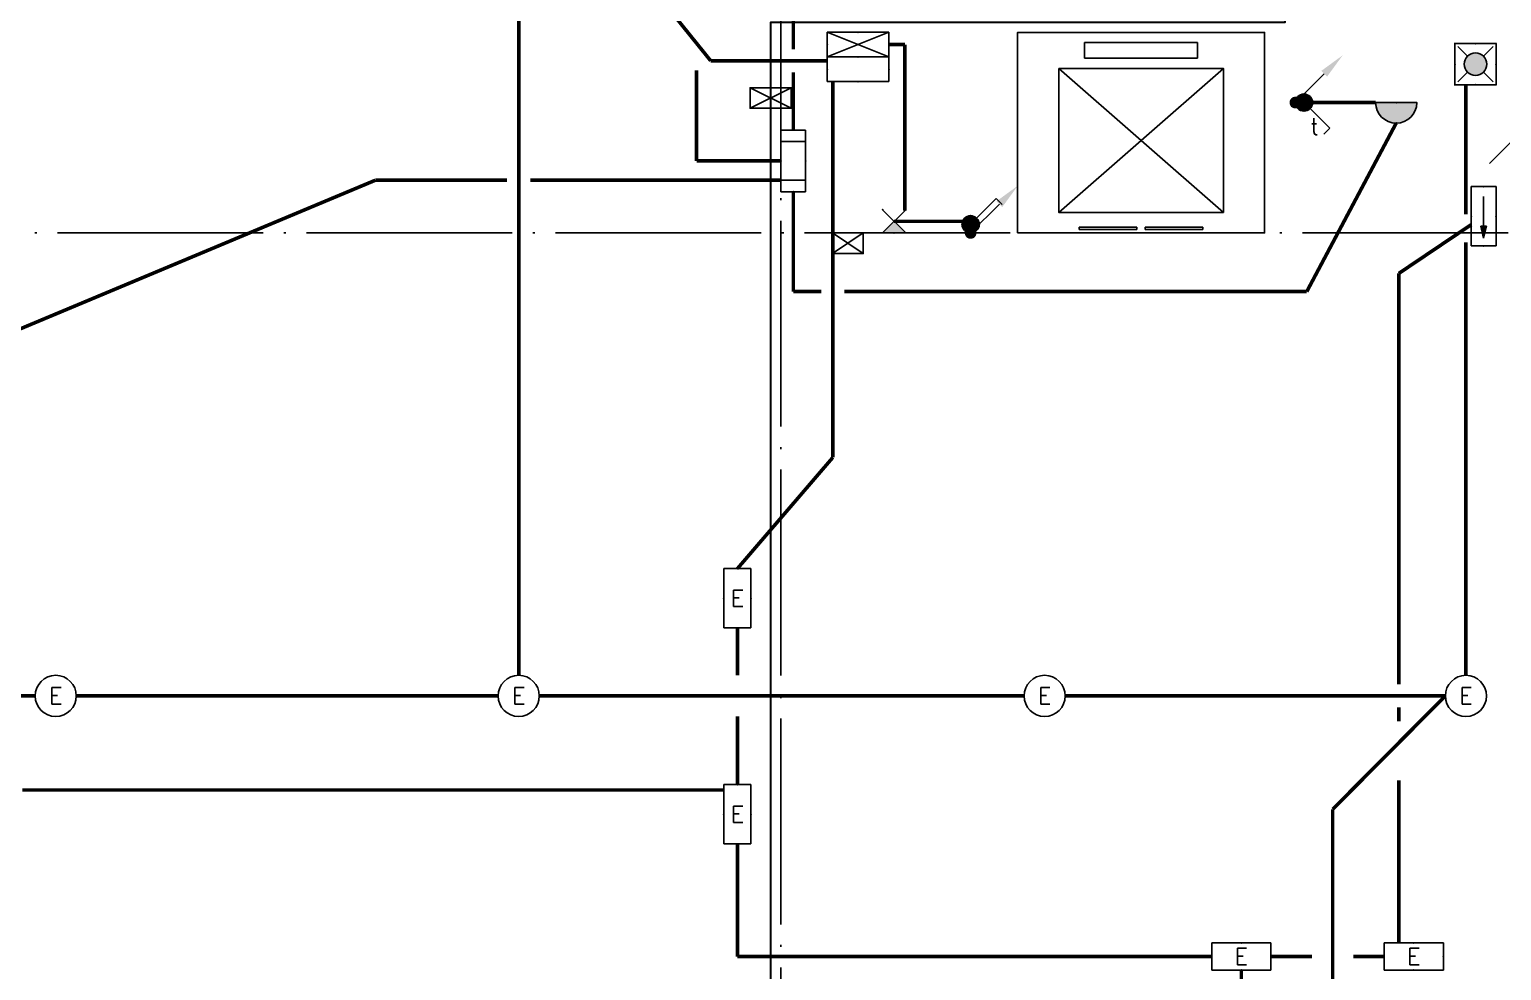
# Model space of a CAD drawing. Extents: x -288892 to 86489, y -207485 to 163917.
# Drawn here: x 41195 to 55504, y 1830 to 10978 of the extents above; entities that cross this region are included whole.
import ezdxf
from ezdxf.enums import TextEntityAlignment as Align

# ---------------------------------------------------------------- set-up
doc = ezdxf.new("R2010")
doc.units = 0
doc.header["$LTSCALE"] = 1000
doc.header["$MEASUREMENT"] = 0
doc.linetypes.add('DASH', pattern=[0.35, 0.25, -0.1])
doc.linetypes.add('X-104 13#平面$0$DOTE', pattern=[2.4200000000000004, 2, -0.2, 0.02, -0.2])
doc.layers.get('0').update_dxf_attribs({"linetype": 'CONTINUOUS'})
for name, color, linetype in [('EQUIP-照明', 3, 'CONTINUOUS'), ('EQUIP-箱柜', 3, 'CONTINUOUS'), ('LWIRE', 4, 'CONTINUOUS'), ('TEL_TEXT', 3, 'CONTINUOUS'), ('WIRE-应急', 2, 'DASH'), ('WIRE-照明', 1, 'CONTINUOUS'), ('X-104 13#平面$0$A-E_电梯', 171, 'CONTINUOUS'), ('X-104 13#平面$0$A-I_卫-洁具', 241, 'CONTINUOUS'), ('X-104 13#平面$0$A-TECH_电气', 240, 'CONTINUOUS'), ('X-104 13#平面$0$A_AXIS-轴线', 36, 'X-104 13#平面$0$DOTE')]:
    doc.layers.add(name, color=color, linetype=linetype)
doc.layers.add('X-104 13#平面$0$000套内', color=226, linetype='CONTINUOUS', lineweight=30, plot=False)
doc.layers.add('X-104 13#平面$0$04-不打印_辅助线', color=165, linetype='CONTINUOUS', plot=False)
doc.styles.add('_TCH_LABEL', font='COMPLEX', dxfattribs={"bigfont": 'GBCBIG'})
doc.styles.add('_TEL_DIM', font='SIMPLEX', dxfattribs={"width": 0.8, "height": 3.5, "bigfont": 'HZTXT'})
doc.styles.get("Standard").update_dxf_attribs({"font": 'gbenor.shx', "bigfont": 'gbcbig.shx'})

# ---------------------------------------------------------------- blocks, each defined once
blk = doc.blocks.new('X-104 13#平面$0$轴网')
at = {"layer": 'X-104 13#平面$0$A_AXIS-轴线', "linetype": 'X-104 13#平面$0$DOTE'}
for p, q in [((48500, -7400.98603368341), (48500, 24620.25062679139)), ((60408.42140219617, 9000), (-2925.01551574981, 9000))]:
    blk.add_line(p, q, dxfattribs=at)
blk = doc.blocks.new('X-104 13#平面$0$2400x2100')
for p, q in [((650.0000000000728, 1849.999999999975), (650.0000000000728, 1700.000000000004)), ((1750.000000000007, 1849.999999999975), (650.0000000000728, 1849.999999999975)), ((1750.000000000007, 1700.000000000004), (1750.000000000007, 1849.999999999975)), ((400.0000000000364, 200.0000000000036), (2000.000000000036, 1600.000000000004)), ((400.0000000000364, 1600.000000000004), (2000.000000000036, 200.0000000000036)), ((650.0000000000728, 1700.000000000004), (1750.000000000007, 1700.000000000004))]:
    blk.add_line(p, q)
at = {"color": 0}
for p, q in [((600.0000000000364, 57.61848104284218), (600.0000000000364, 34.00902772785957)), ((1160.000000000618, 57.61848104284036), (600.0000000000364, 57.61848104284218)), ((1160.000000000618, 34.00902772785776), (600.0000000000364, 34.00902772785957)), ((1160.000000000618, 57.61848104284036), (1160.000000000618, 34.00902772785776)), ((1800.000000000036, 57.61848104284218), (1239.999999999454, 57.61848104284036)), ((1239.999999999454, 57.61848104284036), (1239.999999999454, 34.00902772785776)), ((1800.000000000036, 34.00902772785957), (1239.999999999454, 34.00902772785776)), ((1800.000000000036, 57.61848104284218), (1800.000000000036, 34.00902772785957))]:
    blk.add_line(p, q, dxfattribs=at)
blk.add_lwpolyline([(400.0000000000364, 1600.000000000004), (400.0000000000364, 200.0000000000036), (2000.000000000036, 200.0000000000036), (2000.000000000036, 1600.000000000004), (400.0000000000364, 1600.000000000004)], close=True)
at = {"layer": 'X-104 13#平面$0$04-不打印_辅助线'}
blk.add_lwpolyline([(3.637978807091713e-11, 7.275957614183426e-12), (3.637978807091713e-11, 1950.000000000007), (2400.000000000036, 1950.000000000007), (2400.000000000036, 7.275957614183426e-12), (3.637978807091713e-11, 0)], close=True, dxfattribs=at)
blk = doc.blocks.new('*U909')
blk.add_lwpolyline([(200.0000000000001, 0), (200.0000000000001, 300.0000000002365), (0, 300.0000000002365), (0, 0), (200.0000000000001, 0), (0, 300.0000000002365), (0, 0), (200.0000000000001, 300.0000000002365)])
blk = doc.blocks.new('*U910')
blk.add_lwpolyline([(200.0000000000001, 0), (200.0000000000001, 400.0000000002365), (0, 400.0000000002365), (0, 0), (200.0000000000001, 0), (0, 400.0000000002365), (0, 0), (200.0000000000001, 400.0000000002365)])
blk = doc.blocks.new('X-104 13#平面$0$ccc000')
at = {"layer": 'X-104 13#平面$0$A-TECH_电气', "rotation": 270}
for name, p in [('*U910', (48400.00000000655, 10411.31610814604)), ('*U909', (49200.00000000658, 8999.999999999727))]:
    blk.add_blockref(name, p, dxfattribs=at)
blk = doc.blocks.new('X-104 13#平面')
at = {"layer": 'X-104 13#平面$0$000套内'}
blk.add_lwpolyline([(7100.000000003152, -1550.000000000497), (21949.99999999995, -1550.000000000005), (21950, -950.0000000000144), (48400.00000000652, -950), (48400.00000000652, 11049.99999999971), (53400.00000000652, 11049.99999999971), (53400.00000000652, 18099.99999999973), (58249.99999999994, 18099.99999999973), (58249.99999999995, 18889.98122512306), (53289.06962433707, 23052.69607363776), (37949.99999999994, 14213.31606116103), (37949.99999999986, 10049.99999999997), (12454.85512413024, 10049.99999999997), (4447.428597971112, 15350.00000000007), (4099.999999999926, 15350.00000000006), (4100.000000000031, 6299.999999999965), (7100.000000000027, 6299.999999999968), (7100.000000000029, -1550.000000000497)], dxfattribs=at)
at = {"layer": 'X-104 13#平面$0$A-I_卫-洁具', "ltscale": 0.1}
blk.add_lwpolyline([(53200.00000000651, 10949.99999999968), (53200.00000000651, 8999.999999999243)], dxfattribs=at)
for name, p in [('X-104 13#平面$0$ccc000', (-200.0000000000301, -2.91038304567337e-11)), ('X-104 13#平面$0$轴网', (0, 0))]:
    blk.add_blockref(name, p)
at = {"layer": 'X-104 13#平面$0$A-E_电梯'}
blk.add_blockref('X-104 13#平面$0$2400x2100', (50800.00000000647, 8999.999999999694), dxfattribs=at)
blk = doc.blocks.new('$equip$00001838')
blk.add_circle((0, 0), 0.5)
at = {"color": 7, "style": '_TEL_DIM'}
blk.add_attdef('$TEXT$', text='', height=0.4, dxfattribs=at).set_placement((0, 0), align=Align.MIDDLE_CENTER)
at = {"color": 7, "style": '_TEL_DIM', "flags": 1}
blk.add_attdef('A', text='', height=2e-05, dxfattribs=at).set_placement((0, 0), align=Align.MIDDLE_CENTER)
blk = doc.blocks.new('$equip$00001962')
for p, q in [((0.1473139127519971, 0.3556472460822988), (0.625000000003638, 0.8333333333339397)), ((0.625000000003638, 0.8333333333339397), (0.7664213562420628, 0.6919119770955149))]:
    blk.add_line(p, q)
blk.add_circle((3.637978807091713e-12, 0.2083333333339397), 0.2083333333334168)
for p in [(1.091393642127514e-11, 0.4166666666660603), (-0.2083333333284827, 0.2083333333375776), (1.091393642127514e-11, 0), (0.2083333333393966, 0.2083333333375776)]:
    blk.add_point(p)
for points in [[(-0.1041666666642413, 0.3887552924552438), (0.1041666666715173, 0.3887552924552438), (-0.1804219591176661, 0.312500000001819), (0.1804219591249421, 0.312500000001819)], [(3.637978807091713e-12, 0.4166666666660603), (3.637978807091713e-12, 0.4166666666660603), (-0.1041666666642413, 0.3887552924552438), (0.1041666666715173, 0.3887552924552438)], [(-0.1804219591176661, 0.312500000001819), (0.1804219591249421, 0.312500000001819), (-0.2083333333284827, 0.2083333333339397), (0.2083333333357587, 0.2083333333339397)], [(-0.1804219591176661, 0.1041666666660603), (0.1804219591249421, 0.1041666666660603), (-0.2083333333284827, 0.2083333333339397), (0.2083333333357587, 0.2083333333339397)], [(-0.1041666666642413, 0.02791137421263556), (0.1041666666715173, 0.02791137421263556), (-0.1804219591176661, 0.1041666666660603), (0.1804219591249421, 0.1041666666660603)], [(3.637978807091713e-12, 1.818989403545856e-12), (3.637978807091713e-12, 1.818989403545856e-12), (-0.1041666666642413, 0.02791137421263556), (0.1041666666715173, 0.02791137421263556)]]:
    blk.add_solid(points)
at = {"layer": 'TEL_TEXT', "style": '_TEL_DIM', "flags": 1}
blk.add_attdef('A', text='', height=2e-05, dxfattribs=at).set_placement((0, 0), align=Align.MIDDLE_CENTER)
blk = doc.blocks.new('$equip$00001154')
for p, q in [((0, 0.2828427124768496), (0, -0.2828427124768496)), ((0, 0.2828427124768496), (0.5656854249500611, -0.2828427124768496)), ((0.5656854249500611, 0.2828427124768496), (0, -0.2828427124768496))]:
    blk.add_line(p, q)
for p in [(0, 0.004449836778803729), (0.2828427124732116, 0), (0.5656854249500611, 0.2828427124768496), (0.5656854249500611, -0.2828427124768496)]:
    blk.add_point(p)
blk.add_solid([(0, -0.2828427124768496), (0.2828427124732116, 0), (0, 0.2828427124768496)])
at = {"layer": 'TEL_TEXT', "style": '_TEL_DIM', "flags": 1}
blk.add_attdef('A', text='', height=2e-05, dxfattribs=at).set_placement((0, 0), align=Align.MIDDLE_CENTER)
blk = doc.blocks.new('$equip_U$00000189(HT0843)')
at = {"color": 2}
for p, q in [((-0.7199999999938882, 0.6599999999998545), (-0.7199999999938882, 0)), ((0.7200000000084401, 0.6599999999998545), (-0.7199999999938882, 0.6599999999998545)), ((0.7200000000084401, 0), (0.7200000000084401, 0.6599999999998545)), ((-0.7199999999938882, 0), (0.7200000000084401, 0))]:
    blk.add_line(p, q, dxfattribs=at)
at = {"color": 2, "const_width": 0.0125}
for points in [[(0.7200000000084401, 0.6599999999998545), (0.7200000000084401, 0.6599999999998545), (-0.7199999999938882, 0.6599999999998545)], [(-0.7199999999938882, 0.6599999999998545), (-0.7199999999938882, 0)], [(0.7200000000084401, 0), (0.7200000000084401, 0.6599999999998545)], [(-0.7199999999938882, 0), (0.7200000000084401, 0)]]:
    blk.add_lwpolyline(points, dxfattribs=at)
at = {"color": 2}
blk.add_lwpolyline([(-0.7199999999938882, 0.6599999999998545), (-0.7199999999938882, 0)], dxfattribs=at)
for p in [(7.275957614183426e-12, 0.6599999999998545), (-0.7199999999938882, 0.3299999999999272), (7.275957614183426e-12, 0), (0.7200000000084401, 0.3299999999999272)]:
    blk.add_point(p)
at = {"color": 7, "style": '_TEL_DIM'}
blk.add_attdef('$TEXT$', text='', height=0.4, dxfattribs=at).set_placement((7.275957614183426e-12, 0.3299999999999272), align=Align.MIDDLE_CENTER)
at = {"color": 7, "style": '_TEL_DIM', "flags": 1}
blk.add_attdef('A', text='', height=2.5e-05, dxfattribs=at).set_placement((7.275957614183426e-12, 0), align=Align.MIDDLE_CENTER)
blk = doc.blocks.new('$equip$00001168')
blk.add_line((-0.5, 0), (0.5, 0))
blk.add_arc((0, 0), 0.5, 180, 0)
for p in [(-0.5, 0), (0, 0), (0.5, 0), (0, -0.5)]:
    blk.add_point(p)
for points in [[(0.4330127018911298, -0.25), (-0.4330127018911298, -0.25), (0.5, 0), (-0.5, 0)], [(0.25, -0.4330127018911298), (-0.25, -0.4330127018911298), (0.4330127018911298, -0.25), (-0.4330127018911298, -0.25)], [(0, -0.5), (0, -0.5), (0.25, -0.4330127018911298), (-0.25, -0.4330127018911298)]]:
    blk.add_solid(points)
at = {"flags": 9}
blk.add_attdef('A', (0, 0), '', height=2e-05, dxfattribs=at)
blk = doc.blocks.new('$equip$00001822')
for p, q in [((0.1473139127483591, 0.3556472460822988), (0.625, 0.8333333333339397)), ((0.625, 0.8333333333339397), (0.7664213562384248, 0.6919119770955149))]:
    blk.add_line(p, q)
blk.add_circle((0, 0.2083333333339397), 0.2083333333334168)
for p in [(0, 0.4166666666660603), (-0.2083333333357587, 0.2083333333339397), (-0.01544940226449398, 0.0005736313996749232), (0.2083333333357587, 0.2083333333339397)]:
    blk.add_point(p)
for points in [[(-0.1041666666715173, 0.3887552924552438), (0.1041666666715173, 0.3887552924552438), (-0.1804219591213041, 0.312500000001819), (0.1804219591213041, 0.312500000001819)], [(0, 0.4166666666660603), (0, 0.4166666666660603), (-0.1041666666715173, 0.3887552924552438), (0.1041666666715173, 0.3887552924552438)], [(-0.1804219591213041, 0.312500000001819), (0.1804219591213041, 0.312500000001819), (-0.2083333333284827, 0.2083333333339397), (0.2083333333284827, 0.2083333333339397)], [(-0.1804219591213041, 0.1041666666660603), (0.1804219591213041, 0.1041666666660603), (-0.2083333333284827, 0.2083333333339397), (0.2083333333284827, 0.2083333333339397)], [(-0.1041666666715173, 0.02791137421263556), (0.1041666666715173, 0.02791137421263556), (-0.1804219591213041, 0.1041666666660603), (0.1804219591213041, 0.1041666666660603)], [(0, 1.818989403545856e-12), (0, 1.818989403545856e-12), (-0.1041666666715173, 0.02791137421263556), (0.1041666666715173, 0.02791137421263556)]]:
    blk.add_solid(points)
at = {"color": 7, "style": '_TEL_DIM'}
blk.add_attdef('$TEXT$', text='', height=0.4, dxfattribs=at).set_placement((0.5805799275694881, 0.4645799965601327), align=Align.MIDDLE_CENTER)
at = {"color": 7, "style": '_TEL_DIM', "flags": 1}
blk.add_attdef('A', text='', height=2e-05, dxfattribs=at).set_placement((0, 0), align=Align.MIDDLE_CENTER)
blk = doc.blocks.new('$equip$00002604')
blk.add_hatch(color=256).paths.add_polyline_path([(0.2745181131831487, 0.5000125000005937, 1), (-0.2744993631858961, 0.5000125000005937, 1)])
for p, q in [((-0.4285620535811177, 0.9285839285730617), (-0.1940976152691292, 0.6941194902610732)), ((0.1941163652627438, 0.6941194902683492), (0.4285808035638183, 0.9285839285730617)), ((-0.4285620535811177, 0.07144107142812572), (-0.1940976152691292, 0.3059055097401142)), ((0.1941163652627438, 0.3059055097328383), (0.4285808035638183, 0.07144107142812572))]:
    blk.add_line(p, q)
at = {"const_width": 0.04}
blk.add_lwpolyline([(-0.4999906250013737, 1.000012500000594), (-0.4999906250013737, 1.250000059371814e-05), (0.5000093749986263, 1.250000059371814e-05), (0.5000093749986263, 1.000012500000594), (-0.4999906250013737, 1.000012500000594), (-0.4999906250013737, 1.250000059371814e-05)], dxfattribs=at)
blk.add_lwpolyline([(-0.4999906250013737, 1.000012500000594), (-0.4999906250013737, 1.250000059371814e-05), (0.5000093749986263, 1.250000059371814e-05), (0.5000093749986263, 1.000012500000594)], close=True)
blk.add_circle((9.374998626299202e-06, 0.5000125000005937), 0.2745087381843628)
for p in [(9.374998626299202e-06, 1.000012500000594), (-0.4999906250013737, 0.5000125000005937), (0.5000093749986263, 0.5000125000005937), (0, 0)]:
    blk.add_point(p)
at = {"color": 7, "style": '_TEL_DIM', "flags": 1}
blk.add_attdef('A', text='', height=2.5e-05, dxfattribs=at).set_placement((0, 0), align=Align.MIDDLE_CENTER)
blk = doc.blocks.new('$equip$00001428')
for p, q in [((0.75, 0.5999999999985448), (-0.75, 0.5999999999985448)), ((-0.75, 0.5999999999985448), (-0.75, 0)), ((-0.4692126753398043, 0.5999999999985448), (-0.4692126753398043, 0)), ((0.4692126753398043, 0.5999999999985448), (0.4692126753398043, 0)), ((0.75, 0), (0.75, 0.5999999999985448)), ((-0.75, 0), (0.75, 0))]:
    blk.add_line(p, q)
for p in [(0, 0.5999999999985448), (-0.75, 0.2999999999992724), (0, 0), (0.75, 0.2999999999992724)]:
    blk.add_point(p)
at = {"style": '_TCH_LABEL', "flags": 9}
blk.add_attdef('A', (0, 0), '', height=2e-05, dxfattribs=at)
blk = doc.blocks.new('$equip$00001424')
for p, q in [((-0.75, 0), (0.75, 0.5999999999985448)), ((-0.75, 0.5999999999985448), (0.75, 0)), ((0.75, 0.5999999999985448), (-0.75, 0.5999999999985448)), ((-0.75, 0.5999999999985448), (-0.75, 0)), ((0.75, 0), (0.75, 0.5999999999985448)), ((-0.75, 0), (0.75, 0))]:
    blk.add_line(p, q)
for p in [(0, 0.5999999999985448), (-0.75, 0.2999999999992724), (0, 0), (0.75, 0.2999999999992724)]:
    blk.add_point(p)
at = {"style": '_TCH_LABEL', "flags": 9}
blk.add_attdef('A', (0, 0), '', height=2e-05, dxfattribs=at)
blk = doc.blocks.new('$equip$00001413')
for p, q in [((0.75, 0.5999999999985448), (-0.75, 0.5999999999985448)), ((-0.75, 0.5999999999985448), (-0.75, 0)), ((0.75, 0), (0.75, 0.5999999999985448)), ((-0.75, 0), (0.75, 0))]:
    blk.add_line(p, q)
for p in [(0, 0.5999999999985448), (-0.75, 0.2999999999992724), (0, 0), (0.75, 0.2999999999992724)]:
    blk.add_point(p)
at = {"style": '_TCH_LABEL', "flags": 9}
blk.add_attdef('A', (0, 0), '', height=2e-05, dxfattribs=at)
blk = doc.blocks.new('$TelecSys$00000079')
for p, q in [((0.7000000000007276, 0.7000000000007276), (0, 0)), ((0.1041666666678793, 0.1041666666660603), (0.1041666666678793, 0.1041666666660603)), ((-0.1041666666678793, -0.1041666666660603), (-0.1041666666678793, -0.1041666666660603))]:
    blk.add_line(p, q)
at = {"const_width": 0.1425}
blk.add_lwpolyline([(-0.07125000000087311, 0, 1), (0.07125000000087311, 0, 1)], format="xyb", close=True, dxfattribs=at)
blk.add_solid([(0.6300000000010186, 0.7700000000004366), (0.7700000000004366, 0.6299999999991996), (1.150000000001455, 1.149999999999636)])
at = {"width": 0.8, "flags": 9}
blk.add_attdef('A', (0, 0), '', height=2e-05, dxfattribs=at)
blk = doc.blocks.new('$equip$00002541')
blk.add_hatch(color=256).paths.add_polyline_path([(-0.2400000000016007, 0.3719999999993888), (-0.5280000000020664, 0.2999999999992724), (-0.2400000000016007, 0.227999999999156)])
for p, q in [((-0.7199999999975262, 0.5999999999949068), (-0.7199999999975262, 0)), ((0.7199999999975262, 0.5999999999949068), (-0.7199999999975262, 0.5999999999949068)), ((-0.2400000000016007, 0.3719999999993888), (-0.5280000000020664, 0.2999999999992724)), ((-0.2400000000016007, 0.3719999999993888), (-0.2400000000016007, 0.227999999999156)), ((0.7199999999975262, 0), (0.7199999999975262, 0.5999999999949068)), ((-0.7199999999975262, 0), (0.7199999999975262, 0)), ((-0.5280000000020664, 0.2999999999992724), (-0.2400000000016007, 0.227999999999156))]:
    blk.add_line(p, q)
at = {"color": 7}
blk.add_line((-0.4800000000032014, 0.2999999999992724), (0.4800000000032014, 0.2999999999992724), dxfattribs=at)
at = {"const_width": 0.02}
blk.add_lwpolyline([(-0.7199999999975262, 0.5999999999949068), (-0.7199999999975262, 0), (0.7199999999975262, 0), (0.7199999999975262, 0.5999999999949068), (-0.7199999999975262, 0.5999999999949068), (-0.7199999999975262, 0)], dxfattribs=at)
for p in [(0, 0.5999999999949068), (-0.7199999999975262, 0.2999999999956344), (0, 0), (0.7199999999975262, 0.2999999999956344)]:
    blk.add_point(p)
at = {"color": 7, "style": '_TEL_DIM', "flags": 1}
blk.add_attdef('A', text='', height=2e-05, dxfattribs=at).set_placement((0, 0), align=Align.MIDDLE_CENTER)
blk = doc.blocks.new('$TelecSys$00000081')
for p, q in [((0.1041666666678793, 0.1041666666660603), (0.1041666666678793, 0.1041666666660603)), ((-0.1041666666678793, -0.1041666666660603), (-0.1041666666678793, -0.1041666666660603)), ((-1.150000000001455, -1.149999999999636), (-0.5499999999992724, -0.5499999999992724))]:
    blk.add_line(p, q)
at = {"const_width": 0.1425}
blk.add_lwpolyline([(0.07125000000087311, 0, 1), (-0.07125000000087311, 0, 1)], format="xyb", close=True, dxfattribs=at)
blk.add_solid([(-0.6199999999989814, -0.4799999999995634), (-0.4799999999995634, -0.6200000000008004), (-0.09999999999854481, -0.1000000000003638)])
at = {"width": 0.8, "flags": 9}
blk.add_attdef('A', (0, 0), '', height=2e-05, rotation=180, dxfattribs=at)

msp = doc.modelspace()

# ---------------------------------------------------------------- linework, layer by layer
at = {"layer": 'WIRE-应急', "linetype": 'DASH', "const_width": 35}
for points in [[(45950.97109233261, 4700.001180207531), (45950.97109233261, 12786.90242869981)], [(47817.10071867751, 10673.32507520879), (46076.53550263391, 12831.23104768941)], [(49550.00000000652, 10830.98559506465), (49704.0239878865, 10830.98559506465)], [(49704.0239878865, 10830.98559506465), (49704.0239878865, 9217.16107286897)], [(48950.00000000652, 10673.32507520879), (47817.10071867751, 10673.32507520879)], [(49004.42263871012, 10470.98559506552), (49004.42263871012, 6818.13696143066)], [(55157.73433344718, 10440.4246177076), (55157.73433344717, 9181.62513135423)], [(49600.00000000694, 9113.137084989357), (50265.33785208253, 9113.137084989357)], [(55210.00000000738, 9081.190912717506), (54504.5900713118, 8606.161475228844)], [(55157.73433344717, 8910.364347230763), (55157.73433344718, 4700.001180207529)], [(54504.5900713118, 8606.161475228844), (54504.5900713118, 4612.500995160455)], [(49004.42263871012, 6818.13696143066), (48076.39150018294, 5736.987311993609)], [(48076.39150018294, 5160.987311992678), (48076.39150018295, 4700.000853074722)], [(37450.00005366186, 4500.001142749285), (41250.97109233267, 4500.000430860755)], [(41650.97109233266, 4500.000428371622), (45750.97109233261, 4500.001145238419)], [(46150.97109233261, 4500.00114942465), (50862.93597980594, 4500.00042418539)], [(51262.93597980593, 4500.000428371622), (54957.73433344721, 4500.00107439071)], [(53862.42472406801, 3397.330483158352), (54957.73433344721, 4500.00107439071)], [(48076.39150018295, 4300.000853074716), (48076.39150018294, 3636.987311993607)], [(54504.5900713118, 4387.500995160452), (54504.5900713118, 4253.358198360656)], [(41126.37530761157, 3584.850808214425), (47944.39150018297, 3584.850808213641)], [(54504.5900713118, 3679.651551872947), (54504.5900713118, 2098.455095064039)], [(53862.42472406801, 631.1340972416765), (53862.42472406801, 3397.330483158352)], [(48076.39150018294, 3060.987311992676), (48076.39150018294, 1966.45509506407)], [(52686.80575375565, 1966.45509506407), (48076.39150018294, 1966.45509506407)], [(53662.42472406801, 1966.455095064071), (53262.80575375658, 1966.45509506407)], [(54362.61798249325, 1966.455095064069), (54062.42472406801, 1966.45509506407)], [(52974.80575375612, -536.0000000000562), (52974.80575375611, 1834.455095064099)]]:
    msp.add_lwpolyline(points, dxfattribs=at)
at = {"layer": 'WIRE-照明', "linetype": 'Continuous', "const_width": 35}
for points in [[(48620.00000000623, 10785.82507520884), (48620.00000000622, 11250.5875167863)], [(47679.66295403521, 10581.08809087216), (47679.66295403522, 9699.999999999995)], [(48620.00000000622, 10000), (48620.00000000623, 10560.82507520884)], [(53666.66666667295, 10267.34085965318), (54279.80513986992, 10267.3408596532)], [(53610.6036787224, 8429.721938675153), (54479.80513986992, 10067.3408596532)], [(48500.00000000651, 9700), (47679.66295403522, 9699.999999999995)], [(44557.21783723682, 9512.314929864078), (38468.49854532094, 6963.597143950872)], [(45838.47109233259, 9512.314929864082), (44557.21783723682, 9512.314929864078)], [(48500, 9512.314929864078), (46063.47109233259, 9512.314929864082)], [(48620.00000000622, 9400), (48620.00000000622, 8429.721938675153)], [(48620.00000000622, 8429.721938675153), (48891.92263871012, 8429.721938675153)], [(49116.92263871012, 8429.721938675153), (53610.6036787224, 8429.721938675153)]]:
    msp.add_lwpolyline(points, dxfattribs=at)

# ---------------------------------------------------------------- block references
msp.add_blockref('X-104 13#平面', (0, 0))
at = {"layer": 'EQUIP-照明', "xscale": 400, "yscale": 400, "zscale": 400, "rotation": 90}
for name, p in [('$equip$00002604', (55450.00000000557, 10640.42086770815)), ('$equip$00002541', (55450.00000000534, 9162.000000000855)), ('$equip$00001154', (49600.00000000658, 8999.999999999709))]:
    msp.add_blockref(name, p, dxfattribs=at)
at = {"layer": 'EQUIP-照明'}
ref = msp.add_blockref('$equip$00001822', (53500.00000000653, 10267.34085965318), dxfattribs=dict(at, xscale=400, yscale=400, zscale=400, rotation=270))
ref.add_attrib('$TEXT$', 't', dxfattribs={"layer": '0', "color": 7, "height": 160, "style": '_TEL_DIM'}).set_placement((53685.83199863058, 10035.10888862539), align=Align.MIDDLE_CENTER)
at = {"layer": 'EQUIP-照明', "xscale": 400, "yscale": 400, "zscale": 400}
for name, p in [('$equip$00001168', (54479.80513986992, 10267.3408596532)), ('$equip$00001962', (50343.15931975981, 8999.999999999698))]:
    msp.add_blockref(name, p, dxfattribs=at)
at = {"layer": 'EQUIP-照明'}
ref = msp.add_blockref('$equip_U$00000189(HT0843)', (48208.39150018292, 5448.987311990233), dxfattribs=dict(at, xscale=400, yscale=400, zscale=400, rotation=90))
ref.add_attrib('$TEXT$', 'E', dxfattribs={"layer": '0', "color": 7, "height": 160, "style": '_TEL_DIM'}).set_placement((48076.39150018294, 5448.987311993144), align=Align.MIDDLE_CENTER)
at = {"layer": 'EQUIP-照明', "xscale": 400, "yscale": 400, "zscale": 400}
for name, p in [('$equip$00001838', (41450.97109233267, 4500.00039340251)), ('$equip$00001838', (45950.97109233261, 4500.001180207531)), ('$equip$00001838', (51062.93597980594, 4500.00039340251)), ('$equip$00001838', (55157.73433344718, 4500.00118020753)), ('$equip_U$00000189(HT0843)', (52974.8057537532, 1834.455095064099)), ('$equip_U$00000189(HT0843)', (54650.6179824908, 1834.455095064098))]:
    msp.add_blockref(name, p, dxfattribs=at).add_auto_attribs({'$TEXT$': 'E'})
at = {"layer": 'EQUIP-照明'}
ref = msp.add_blockref('$equip_U$00000189(HT0843)', (48208.39150018292, 3348.987311990231), dxfattribs=dict(at, xscale=400, yscale=400, zscale=400, rotation=90))
ref.add_attrib('$TEXT$', 'E', dxfattribs={"layer": '0', "color": 7, "height": 160, "style": '_TEL_DIM'}).set_placement((48076.39150018294, 3348.987311993142), align=Align.MIDDLE_CENTER)
at = {"layer": 'EQUIP-箱柜', "xscale": 400, "yscale": 400, "zscale": 400}
for name, p in [('$equip$00001424', (49250.00000000652, 10710.98559506494)), ('$equip$00001413', (49250.00000000652, 10470.98559506552))]:
    msp.add_blockref(name, p, dxfattribs=at)
at = {"layer": 'EQUIP-箱柜', "xscale": 400, "yscale": 400, "zscale": 400, "rotation": 90}
msp.add_blockref('$equip$00001428', (48740.00000000593, 9700), dxfattribs=at)
at = {"layer": 'LWIRE', "xscale": 400, "yscale": 400, "zscale": 400}
for name, p in [('$TelecSys$00000079', (53500.00000033997, 10267.34831212652)), ('$TelecSys$00000081', (55847.77430862561, 10134.61487330706)), ('$TelecSys$00000079', (50343.15931976418, 8999.999999999698))]:
    msp.add_blockref(name, p, dxfattribs=at)

doc.saveas('drawing.dxf')
